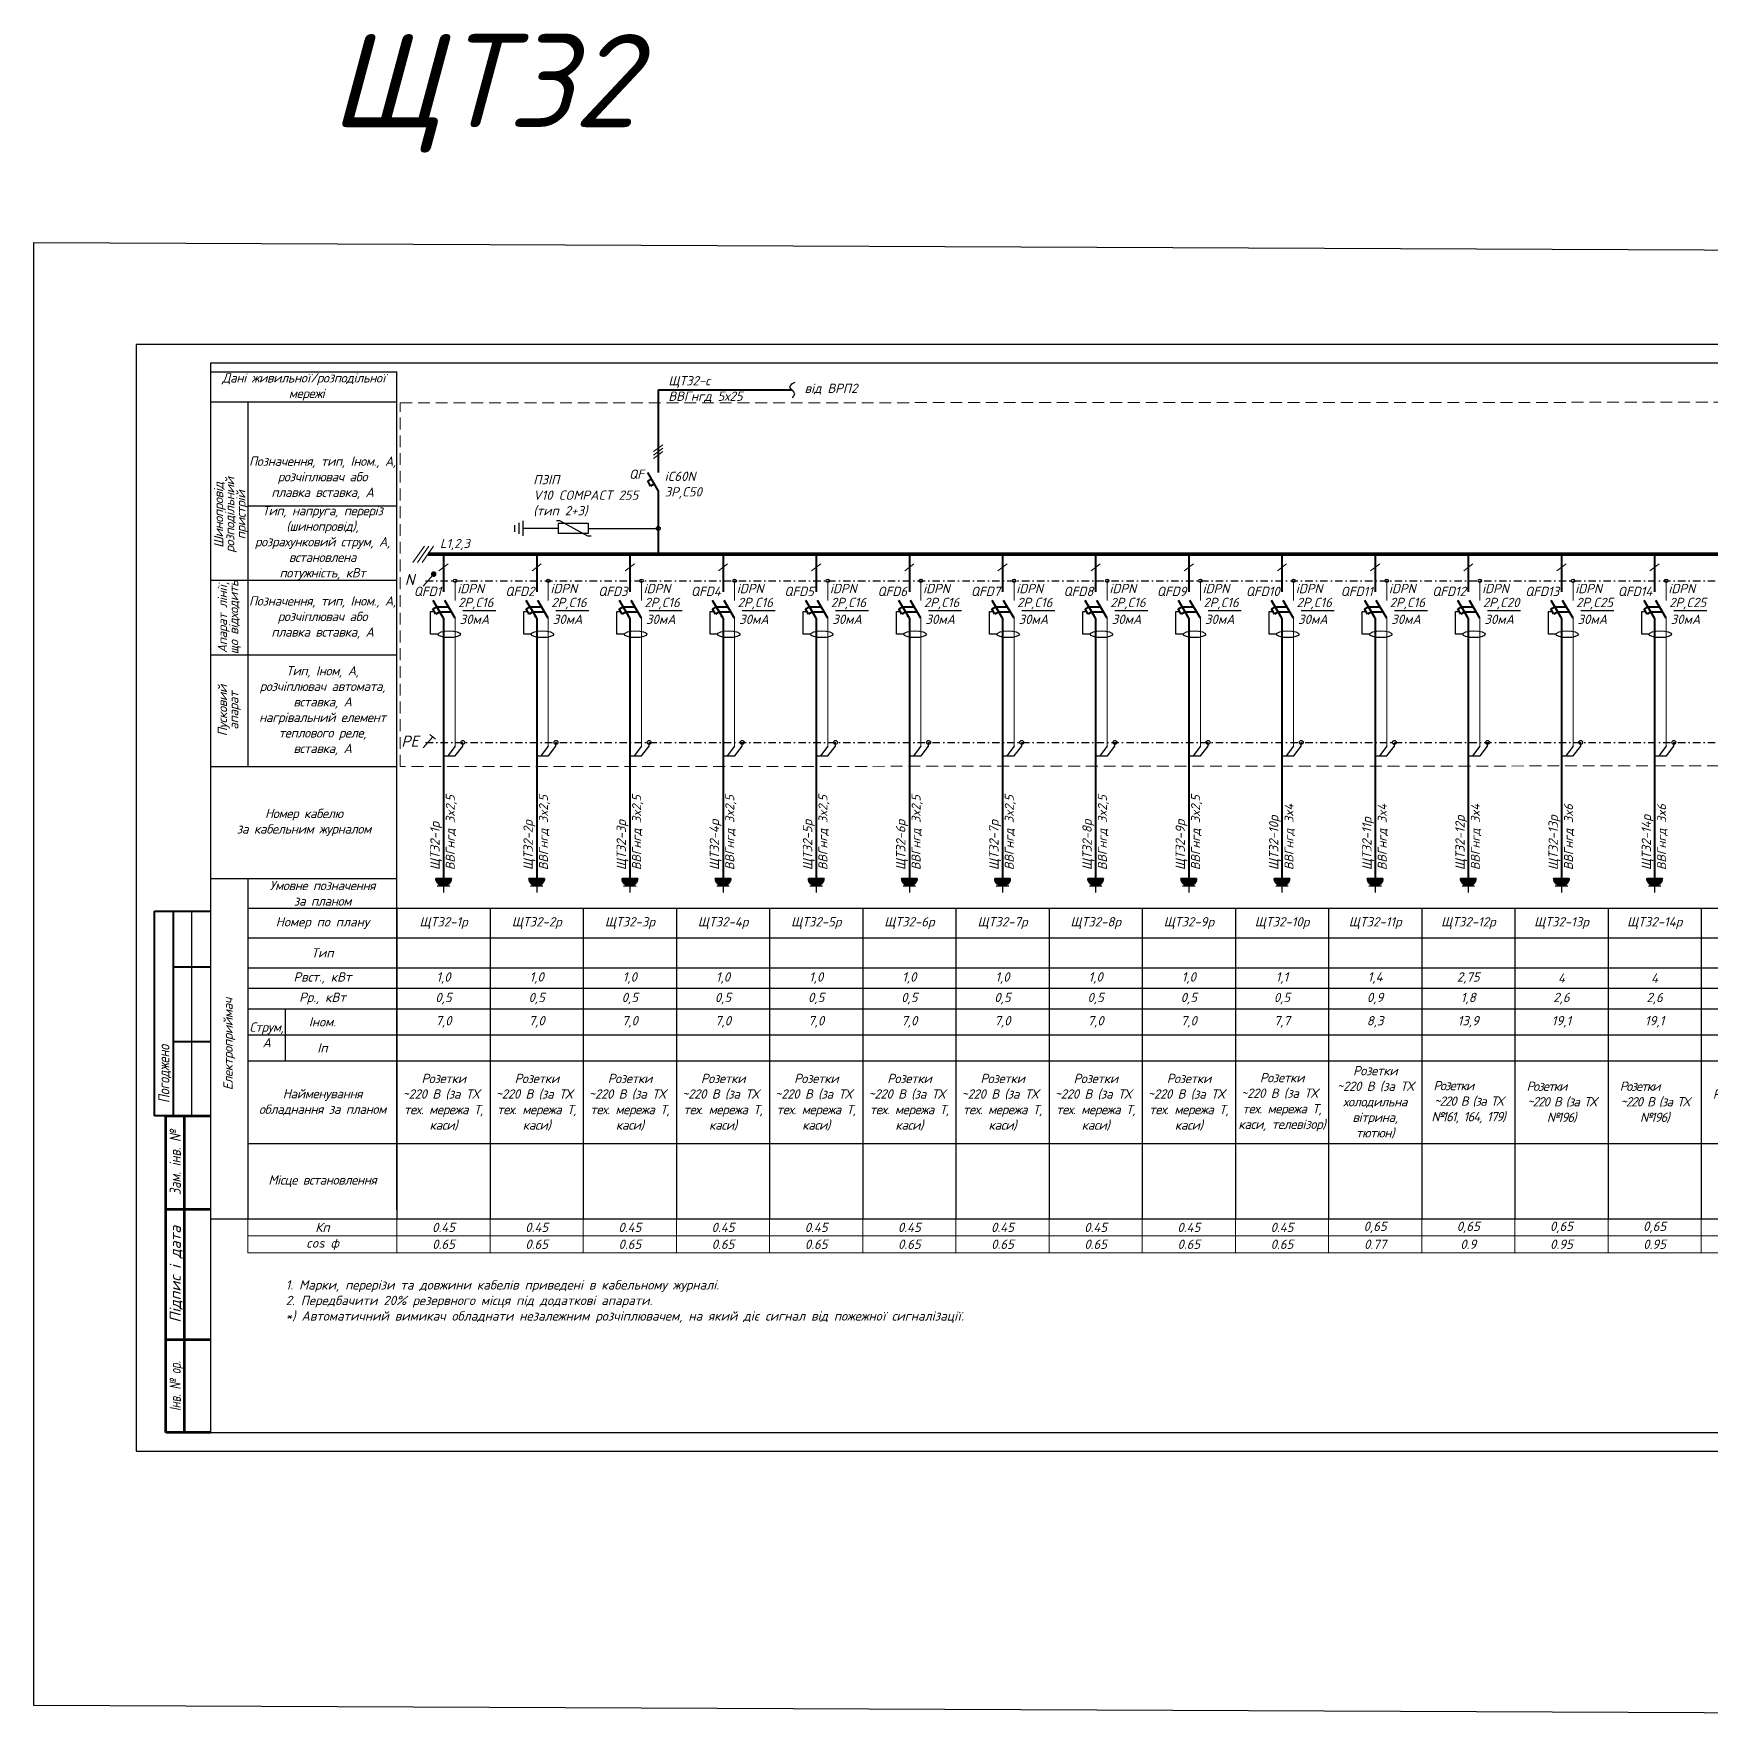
# Model space of a CAD drawing. Header units: millimetres. Extents: x -122434 to 1506205, y -201405 to 386015.
# Drawn here: x 604244 to 649235, y -2831 to 42434 of the extents above; entities that cross this region are included whole.
import ezdxf
from ezdxf.enums import TextEntityAlignment as Align

# ---------------------------------------------------------------- set-up
doc = ezdxf.new("R2010")
doc.units = ezdxf.units.MM
doc.linetypes.add('DASHDOTX2', pattern=[2, 1, -0.5, 0, -0.5])
doc.linetypes.add('DASHED', pattern=[9.525, 6.35, -3.175])
doc.layers.get('Defpoints').update_dxf_attribs({"color": 4})
doc.styles.add('GOST 2.304', font='isocpeui.ttf')
doc.styles.add('ICO', font='isocpeui.ttf')
doc.styles.add('ГОСТ 2.304', font='isocpeui.ttf')
doc.styles.add('СГЕНЕРИР_СТИЛЬ_7', font='isocpeui.ttf')

# ---------------------------------------------------------------- blocks, each defined once
blk = doc.blocks.new('*T14')
at = {"color": 0, "linetype": 'ByBlock', "lineweight": -2, "transparency": 16777216}
for p, q in [((0, 0), (74000, 0)), ((0, 0), (0, -8340)), ((4000, 0), (4000, -8340)), ((6500, 0), (6500, -8340)), ((9000, 0), (9000, -8340)), ((11500, 0), (11500, -8340)), ((14000, 0), (14000, -8340)), ((16500, 0), (16500, -8340)), ((19000, 0), (19000, -8340)), ((21500, 0), (21500, -8340)), ((24000, 0), (24000, -8340)), ((26500, 0), (26500, -8340)), ((29000, 0), (29000, -8340)), ((31500, 0), (31500, -8340)), ((34000, 0), (34000, -8340)), ((36500, 0), (36500, -8340)), ((39000, 0), (39000, -8340)), ((41500, 0), (41500, -8340)), ((44000, 0), (44000, -8340)), ((46500, 0), (46500, -8340)), ((49000, 0), (49000, -8340)), ((51500, 0), (51500, -8340)), ((54000, 0), (54000, -8340)), ((56500, 0), (56500, -8340)), ((59000, 0), (59000, -8340)), ((61500, 0), (61500, -8340)), ((64000, 0), (64000, -8340)), ((66500, 0), (66500, -8340)), ((69000, 0), (69000, -8340)), ((71500, 0), (71500, -800)), ((74000, 0), (74000, -800)), ((0, -800), (69000, -800)), ((0, -1600), (31500, -1600)), ((34000, -1600), (69000, -1600)), ((0, -2150), (31500, -2150)), ((34000, -2150), (69000, -2150)), ((0, -2700), (31500, -2700)), ((34000, -2700), (69000, -2700)), ((0, -3400), (74000, -3400)), ((0, -4100), (69000, -4100)), ((71500, -4100), (71500, -6315)), ((74000, -4100), (74000, -6315)), ((0, -6315), (69000, -6315)), ((0, -8340), (69000, -8340))]:
    blk.add_line(p, q, dxfattribs=at)
at = {"color": 0, "lineweight": -2, "transparency": 16777216}
for p, q in [((69000, -800), (74000, -800)), ((71500, -800), (71500, -4100)), ((74000, -800), (74000, -4100)), ((31500, -1600), (34000, -1600)), ((69000, -1600), (74000, -1600)), ((31500, -2150), (34000, -2150)), ((69000, -2150), (74000, -2150)), ((31500, -2700), (34000, -2700)), ((69000, -2700), (74000, -2700)), ((69000, -4100), (74000, -4100)), ((69000, -6315), (74000, -6315)), ((71500, -6315), (71500, -8340)), ((74000, -6315), (74000, -8340)), ((69000, -8340), (74000, -8340))]:
    blk.add_line(p, q, dxfattribs=at)
at = {"layer": 'Defpoints', "color": 8, "linetype": 'ByBlock', "lineweight": 0, "transparency": 16777216}
for p, q in [((0, -8340), (0, -9247)), ((4000, -8340), (4000, -9247)), ((6500, -8340), (6500, -9247)), ((9000, -8340), (9000, -9247)), ((11500, -8340), (11500, -9247)), ((14000, -8340), (14000, -9247)), ((16500, -8340), (16500, -9247)), ((19000, -8340), (19000, -9247)), ((21500, -8340), (21500, -9247)), ((24000, -8340), (24000, -9247)), ((26500, -8340), (26500, -9247)), ((29000, -8340), (29000, -9247)), ((31500, -8340), (31500, -9247)), ((34000, -8340), (34000, -9247)), ((36500, -8340), (36500, -9247)), ((39000, -8340), (39000, -9247)), ((41500, -8340), (41500, -9247)), ((44000, -8340), (44000, -9247)), ((46500, -8340), (46500, -9247)), ((49000, -8340), (49000, -9247)), ((51500, -8340), (51500, -9247)), ((54000, -8340), (54000, -9247)), ((56500, -8340), (56500, -9247)), ((59000, -8340), (59000, -9247)), ((61500, -8340), (61500, -9247)), ((64000, -8340), (64000, -9247)), ((66500, -8340), (66500, -9247)), ((69000, -8340), (69000, -9247)), ((71500, -8340), (71500, -9247)), ((74000, -8340), (74000, -9247)), ((0, -8794), (74000, -8794)), ((0, -9247), (74000, -9247))]:
    blk.add_line(p, q, dxfattribs=at)
at = {"color": 0, "transparency": 16777216, "char_height": 250, "attachment_point": 5}
for s, insert, width, style in [('Номер по плану', (2000, -400), 3880, 'ГОСТ 2.304'), ('ЩТЗ2-1р', (5250, -400), 2380, 'ГОСТ 2.304'), ('ЩТЗ2-2р', (7750, -400), 2380, 'ГОСТ 2.304'), ('ЩТЗ2-3р', (10250, -400), 2380, 'ГОСТ 2.304'), ('ЩТЗ2-4р', (12750, -400), 2380, 'ГОСТ 2.304'), ('ЩТЗ2-5р', (15250, -400), 2380, 'ГОСТ 2.304'), ('ЩТЗ2-6р', (17750, -400), 2380, 'ГОСТ 2.304'), ('ЩТЗ2-7р', (20250, -400), 2380, 'ГОСТ 2.304'), ('ЩТЗ2-8р', (22750, -400), 2380, 'ГОСТ 2.304'), ('ЩТЗ2-9р', (25250, -400), 2380, 'ГОСТ 2.304'), ('ЩТЗ2-10р', (27750, -400), 2380, 'ГОСТ 2.304'), ('ЩТЗ2-11р', (30250, -400), 2380, 'ГОСТ 2.304'), ('ЩТЗ2-12р', (32750, -400), 2380, 'ГОСТ 2.304'), ('ЩТЗ2-13р', (35250, -400), 2380, 'ГОСТ 2.304'), ('ЩТЗ2-14р', (37750, -400), 2380, 'ГОСТ 2.304'), ('ЩТЗ2-15р', (40250, -400), 2380, 'ГОСТ 2.304'), ('ЩТЗ2-16р', (42750, -400), 2380, 'ГОСТ 2.304'), ('ЩТЗ2-17р', (45250, -400), 2380, 'ГОСТ 2.304'), ('ЩТЗ2-ЕК-1-с', (47750, -400), 2380, 'ГОСТ 2.304'), ('ЩТЗ2-18р', (62750, -400), 2380, 'ГОСТ 2.304'), ('ЩТЗ2-19р', (65250, -400), 2380, 'ГОСТ 2.304'), ('В14', (70250, -400), 2380, 'ГОСТ 2.304'), ('К7', (72750, -400), 2380, 'ГОСТ 2.304'), ('Тип', (2000, -1200), 3880, 'ГОСТ 2.304'), ('Рвст., кВт', (2000, -1875), 3880, 'ГОСТ 2.304'), ('1,0', (5250, -1875), 2380, 'ГОСТ 2.304'), ('1,0', (7750, -1875), 2380, 'ГОСТ 2.304'), ('1,0', (10250, -1875), 2380, 'ГОСТ 2.304'), ('1,0', (12750, -1875), 2380, 'ГОСТ 2.304'), ('1,0', (15250, -1875), 2380, 'ГОСТ 2.304'), ('1,0', (17750, -1875), 2380, 'ГОСТ 2.304'), ('1,0', (20250, -1875), 2380, 'ГОСТ 2.304'), ('1,0', (22750, -1875), 2380, 'ГОСТ 2.304'), ('1,0', (25250, -1875), 2380, 'ГОСТ 2.304'), ('1,1', (27750, -1875), 2380, 'ГОСТ 2.304'), ('1,4', (30250, -1875), 2380, 'ГОСТ 2.304'), ('2,75', (32750, -1875), 2380, 'GOST 2.304'), ('4', (35250, -1875), 2380, 'ГОСТ 2.304'), ('4', (37750, -1875), 2380, 'ГОСТ 2.304'), ('0,1', (40250, -1875), 2380, 'ГОСТ 2.304'), ('0,5', (42750, -1875), 2380, 'ГОСТ 2.304'), ('1,0', (45250, -1875), 2380, 'ГОСТ 2.304'), ('0,5', (47750, -1875), 2380, 'ГОСТ 2.304'), ('4,9', (62750, -1875), 2380, 'ГОСТ 2.304'), ('2,0', (65250, -1875), 2380, 'ГОСТ 2.304'), ('0,1', (70250, -1875), 2380, 'ГОСТ 2.304'), ('1,0', (72750, -1875), 2380, 'ГОСТ 2.304'), ('Рр., кВт', (2000, -2425), 3880, 'ГОСТ 2.304'), ('0,5', (5250, -2425), 2380, 'ГОСТ 2.304'), ('0,5', (7750, -2425), 2380, 'ГОСТ 2.304'), ('0,5', (10250, -2425), 2380, 'ГОСТ 2.304'), ('0,5', (12750, -2425), 2380, 'ГОСТ 2.304'), ('0,5', (15250, -2425), 2380, 'ГОСТ 2.304'), ('0,5', (17750, -2425), 2380, 'ГОСТ 2.304'), ('0,5', (20250, -2425), 2380, 'ГОСТ 2.304'), ('0,5', (22750, -2425), 2380, 'ГОСТ 2.304'), ('0,5', (25250, -2425), 2380, 'ГОСТ 2.304'), ('0,5', (27750, -2425), 2380, 'ГОСТ 2.304'), ('0,9', (30250, -2425), 2380, 'ГОСТ 2.304'), ('1,8', (32750, -2425), 2380, 'GOST 2.304'), ('2,6', (35250, -2425), 2380, 'ГОСТ 2.304'), ('2,6', (37750, -2425), 2380, 'ГОСТ 2.304'), ('0,1', (40250, -2425), 2380, 'ГОСТ 2.304'), ('0,3', (42750, -2425), 2380, 'ГОСТ 2.304'), ('0,7', (45250, -2425), 2380, 'ГОСТ 2.304'), ('0,3', (47750, -2425), 2380, 'ГОСТ 2.304'), ('3,2', (62750, -2425), 2380, 'ГОСТ 2.304'), ('1,3', (65250, -2425), 2380, 'ГОСТ 2.304'), ('0,03', (70250, -2425), 2380, 'ГОСТ 2.304'), ('0,9', (72750, -2425), 2380, 'ГОСТ 2.304'), ('Іном.', (2000, -3050), 3880, 'ГОСТ 2.304'), ('7,0', (5250, -3050), 2380, 'ГОСТ 2.304'), ('7,0', (7750, -3050), 2380, 'ГОСТ 2.304'), ('7,0', (10250, -3050), 2380, 'ГОСТ 2.304'), ('7,0', (12750, -3050), 2380, 'ГОСТ 2.304'), ('7,0', (15250, -3050), 2380, 'ГОСТ 2.304'), ('7,0', (17750, -3050), 2380, 'ГОСТ 2.304'), ('7,0', (20250, -3050), 2380, 'ГОСТ 2.304'), ('7,0', (22750, -3050), 2380, 'ГОСТ 2.304'), ('7,0', (25250, -3050), 2380, 'ГОСТ 2.304'), ('7,7', (27750, -3050), 2380, 'ГОСТ 2.304'), ('8,3', (30250, -3050), 2380, 'ГОСТ 2.304'), ('13,9', (32750, -3050), 2380, 'GOST 2.304'), ('19,1', (35250, -3050), 2380, 'ГОСТ 2.304'), ('19,1', (37750, -3050), 2380, 'ГОСТ 2.304'), ('0,7', (40250, -3050), 2380, 'ГОСТ 2.304'), ('3,2', (42750, -3050), 2380, 'ГОСТ 2.304'), ('5,3', (45250, -3050), 2380, 'ГОСТ 2.304'), ('2,3', (47750, -3050), 2380, 'ГОСТ 2.304'), ('7,8', (62750, -3050), 2380, 'ГОСТ 2.304'), ('3,6', (65250, -3050), 2380, 'ГОСТ 2.304'), ('0,3', (70250, -3050), 2380, 'ГОСТ 2.304'), ('5,1', (72750, -3050), 2380, 'ГОСТ 2.304'), ('Іп', (2000, -3750), 3880, 'ГОСТ 2.304'), ('{\\T0.95;\\C7;Розетки \\P~220 В (за ТХ  тех. мережа Т, каси)}', (5250, -5208), 2380, 'ГОСТ 2.304'), ('{\\T0.95;\\C7;Розетки \\P~220 В (за ТХ  тех. мережа Т, каси)}', (7750, -5208), 2380, 'ГОСТ 2.304'), ('{\\T0.95;\\C7;Розетки \\P~220 В (за ТХ  тех. мережа Т, каси)}', (10250, -5208), 2380, 'ГОСТ 2.304'), ('{\\T0.95;\\C7;Розетки \\P~220 В (за ТХ  тех. мережа Т, каси)}', (12750, -5208), 2380, 'ГОСТ 2.304'), ('{\\T0.95;\\C7;Розетки \\P~220 В (за ТХ  тех. мережа Т, каси)}', (15250, -5208), 2380, 'ГОСТ 2.304'), ('{\\T0.95;\\C7;Розетки \\P~220 В (за ТХ  тех. мережа Т, каси)}', (17750, -5208), 2380, 'ГОСТ 2.304'), ('{\\T0.95;\\C7;Розетки \\P~220 В (за ТХ  тех. мережа Т, каси)}', (20250, -5208), 2380, 'ГОСТ 2.304'), ('{\\T0.95;\\C7;Розетки \\P~220 В (за ТХ  тех. мережа Т, каси)}', (22750, -5208), 2380, 'ГОСТ 2.304'), ('{\\T0.95;\\C7;Розетки \\P~220 В (за ТХ  тех. мережа Т, каси)}', (25250, -5208), 2380, 'ГОСТ 2.304'), ('{\\T0.95;\\C7;Розетки \\P~220 В (за ТХ  тех. мережа Т, каси, телевізор)}', (27750, -5208), 2380, 'ГОСТ 2.304'), ('{\\T0.95;\\C7;Розетки \\P~220 В (за ТХ холодильна вітрина, тютюн)}', (30250, -5208), 2380, 'ГОСТ 2.304'), ('{\\T0.95;\\C7;Розетки \\P~380 В (Hod-dog модуль)}', (62750, -5208), 2380, 'ГОСТ 2.304'), ('Кондиціонер К7      (зовнішній блок)', (72750, -5208), 2380, 'ГОСТ 2.304'), ('{\\T0.95;\\C7;Найменування обладнання за планом}', (2000, -5208), 3880, 'ГОСТ 2.304'), ('{\\T0.85;\\C7;Розетки       ~220 В (за ТХ №161, 164, 179)}', (32750, -5208), 2380, 'ГОСТ 2.304'), ('{\\T0.85;\\C7;Розетки       ~220 В (за ТХ №196)}', (35250, -5208), 2380, 'ГОСТ 2.304'), ('{\\T0.85;\\C7;Розетки       ~220 В (за ТХ №196)}', (37750, -5208), 2380, 'ГОСТ 2.304'), ('{\\T0.85;\\C7;Розетки       ~220 В (Т)}', (40250, -5208), 2380, 'ГОСТ 2.304'), ('{\\T0.85;\\C7;Розетки      охорона}', (42750, -5208), 2380, 'ГОСТ 2.304'), ('{\\T0.85;\\C7;Розетки  с/в., електрощитова}', (45250, -5208), 2380, 'ГОСТ 2.304'), ('{\\T0.95;\\C7;Розетки \\P~380 В (за ТХ тех. мережа Т)}', (65250, -5208), 2380, 'ГОСТ 2.304'), ('Конвектор К170', (47750, -5208), 2380, 'ГОСТ 2.304'), ('{\\T0.85;\\C7;Резерв}', (50250, -5208), 2380, 'ГОСТ 2.304'), ('{\\T0.85;\\C7;Резерв}', (52750, -5208), 2380, 'ГОСТ 2.304'), ('{\\T0.85;\\C7;Резерв}', (55250, -5208), 2380, 'ГОСТ 2.304'), ('{\\T0.85;\\C7;Резерв}', (57750, -5208), 2380, 'ГОСТ 2.304'), ('{\\T0.85;\\C7;Резерв}', (60250, -5208), 2380, 'ГОСТ 2.304'), ('{\\T0.85;\\C7;Резерв}', (67750, -5208), 2380, 'ГОСТ 2.304'), ('Вентилятор В14', (70250, -5208), 2380, 'ГОСТ 2.304'), ('{\\T0.95;\\C7;Місце встановлення}', (2000, -7328), 3880, 'ГОСТ 2.304'), ('Приміщення №170', (47750, -7328), 2380, 'ГОСТ 2.304'), ('Приміщення №164', (70250, -7328), 2380, 'ГОСТ 2.304'), ('Покрівля', (72750, -7328), 2380, 'ГОСТ 2.304')]:
    blk.add_mtext(s, dxfattribs=dict(at, insert=insert, width=width, style=style))
at = {"color": 7, "true_color": 0xffffff, "transparency": 16777216, "char_height": 250, "attachment_point": 5, "style": 'ГОСТ 2.304'}
for s, insert, width in [('Кп', (2000, -8567), 3880), ('0.45', (5250, -8567), 2380), ('0.45', (7750, -8567), 2380), ('0.45', (10250, -8567), 2380), ('0.45', (12750, -8567), 2380), ('0.45', (15250, -8567), 2380), ('0.45', (17750, -8567), 2380), ('0.45', (20250, -8567), 2380), ('0.45', (22750, -8567), 2380), ('0.45', (25250, -8567), 2380), ('0.45', (27750, -8567), 2380), ('0,65', (30250, -8567), 2380), ('0,65', (32750, -8567), 2380), ('0,65', (35250, -8567), 2380), ('0,65', (37750, -8567), 2380), ('0,65', (40250, -8567), 2380), ('0,65', (42750, -8567), 2380), ('0,65', (45250, -8567), 2380), ('0,65', (47750, -8567), 2380), ('0,65', (62750, -8567), 2380), ('0,65', (65250, -8567), 2380), ('0,65', (70250, -8567), 2380), ('0,90', (72750, -8567), 2380), ('cos ф', (2000, -9020), 3880), ('0.65', (5250, -9020), 2380), ('0.65', (7750, -9020), 2380), ('0.65', (10250, -9020), 2380), ('0.65', (12750, -9020), 2380), ('0.65', (15250, -9020), 2380), ('0.65', (17750, -9020), 2380), ('0.65', (20250, -9020), 2380), ('0.65', (22750, -9020), 2380), ('0.65', (25250, -9020), 2380), ('0.65', (27750, -9020), 2380), ('0.77', (30250, -9020), 2380), ('0.9', (32750, -9020), 2380), ('0.95', (35250, -9020), 2380), ('0.95', (37750, -9020), 2380), ('0,65', (40250, -9020), 2380), ('0,72', (42750, -9020), 2380), ('0,85', (45250, -9020), 2380), ('1', (47750, -9020), 2380), ('0,95', (62750, -9020), 2380), ('0.85', (65250, -9020), 2380), ('0,65', (70250, -9020), 2380), ('0,90', (72750, -9020), 2380)]:
    blk.add_mtext(s, dxfattribs=dict(at, insert=insert, width=width))
blk = doc.blocks.new('*U4')
h = blk.add_hatch(color=256)
h.dxf.hatch_style = 1
h.paths.add_polyline_path([(175, 0, 1), (-175, 0)])
at = {"color": 0, "linetype": 'Continuous', "lineweight": 30}
for p, q in [((175, 0), (-175, 0)), ((140, 175), (-140, 175)), ((0, 175), (0, 315)), ((0, 175), (0, 315)), ((0, 175), (0, 315))]:
    blk.add_line(p, q, dxfattribs=at)
blk.add_arc((0, 0), 175, 0, 180, dxfattribs=at)
blk = doc.blocks.new('*U159')
at = {"color": 0, "lineweight": 40}
for p, q in [((0, 0), (0, -1005)), ((0, -1720), (-280, -1240)), ((311, -1720), (31, -1240)), ((-284, -1468), (-180, -1408)), ((-204, -1607), (-284, -1468)), ((-100, -1547), (-204, -1607)), ((-181, -1409), (130, -1409)), ((-100, -1547), (210, -1547))]:
    blk.add_line(p, q, dxfattribs=at)
at = {"color": 0, "lineweight": 13}
blk.add_line((-124, -441), (124, -256), dxfattribs=at)
at = {"color": 0, "lineweight": 9}
for p, q in [((311, -711), (311, -1240)), ((311, -2461), (311, -1720)), ((311, -2941), (311, -2461)), ((311, -5151), (311, -2941))]:
    blk.add_line(p, q, dxfattribs=at)
at = {"lineweight": 40}
for p, q in [((0, -1720), (0, -2226)), ((0, -2226), (0, -2941)), ((0, -2941), (0, -4529))]:
    blk.add_line(p, q, dxfattribs=at)
blk.add_line((516, -1512), (1402, -1512))
at = {"color": 0}
blk.add_lwpolyline([(-151, -2149), (-346, -2149), (-346, -1537), (-244, -1537)], dxfattribs=at)
blk.add_circle((311, -711), 46.3, dxfattribs=at)
blk.add_ellipse((153, -2149), major_axis=(-304, 0), ratio=0.29336, dxfattribs=at)
at = {"color": 0, "lineweight": 40}
blk.add_point((-37, -1659), dxfattribs=at)
at = {"style": 'ГОСТ 2.304'}
blk.add_attdef('QF', text='', height=250, dxfattribs=at).set_placement((-61, -997), align=Align.MIDDLE_RIGHT)
at = {"lineweight": 50, "style": 'ГОСТ 2.304'}
for tag, p in [('ТYPE', (369, -1046)), ('CURRENT', (391, -1419)), ('D_CURRENT', (432, -1871))]:
    blk.add_attdef(tag, p, '', height=250, dxfattribs=at)
blk = doc.blocks.new('Рамка А4х4')
at = {"lineweight": 40}
for p, q in [((4.94, 90), (4.94, 145)), ((4.94, 145), (19.94, 145)), ((9.94, 145), (9.94, 90)), ((9.94, 130), (19.94, 130)), ((9.94, 110), (19.94, 110)), ((19.94, 90), (4.94, 90))]:
    blk.add_line(p, q, dxfattribs=at)
at = {"lineweight": 25}
blk.add_line((14.94, 90), (14.94, 145), dxfattribs=at)
at = {"linetype": 'Continuous', "lineweight": 60}
for p, q in [((8, 5), (8, 90)), ((8, 90), (20, 90)), ((13, 5), (13, 90)), ((8, 65), (20, 65)), ((8, 30), (20, 30)), ((20, 5), (8, 5))]:
    blk.add_line(p, q, dxfattribs=at)
at = {"lineweight": 30, "ltscale": 100}
blk.add_lwpolyline([(20, 5), (835, 5), (835, 292), (20, 292)], close=True, dxfattribs=at)
at = {"layer": 'Defpoints', "ltscale": 100}
blk.add_lwpolyline([(0, 0), (840, 0), (840, 297), (0, 297)], close=True, dxfattribs=at)
at = {"linetype": 'Continuous', "lineweight": 25, "style": 'СГЕНЕРИР_СТИЛЬ_7'}
for s, width, p in [('Погоджено', 0.8, (7.44, 101.27)), ('Зам. інв. №', 0.8, (10.5, 77.5)), ('Інв. № ор.', 0.7, (10.5, 17.5))]:
    blk.add_text(s, height=3, rotation=90, dxfattribs=dict(at, width=width)).set_placement(p, align=Align.MIDDLE_CENTER)
blk.add_text('Підпис і дата', height=3, rotation=90, dxfattribs=at).set_placement((10.5, 47.5), align=Align.MIDDLE_CENTER)
at = {"linetype": 'Continuous', "style": 'ГОСТ 2.304'}
blk.add_text('А4x4', height=2.5, dxfattribs=at).set_placement((816.77, 1.24))

msp = doc.modelspace()

# ---------------------------------------------------------------- linework, layer by layer
at = {"color": 7, "ltscale": 200}
for p, q in [((608992, 33355), (613992, 33355)), ((608992, 33355), (608992, 10625)), ((613992, 10865), (613992, 33355)), ((608992, 32555), (613992, 32555)), ((609992, 32555), (609992, 27765)), ((609992, 29765), (613992, 29765)), ((608992, 27765), (613992, 27765)), ((609992, 27765), (609992, 25765)), ((608992, 25765), (613992, 25765)), ((609992, 25765), (609992, 22765)), ((608992, 22765), (613992, 22765)), ((608992, 19765), (613992, 19765)), ((609992, 19765), (609992, 10865)), ((609992, 18965), (613992, 18965)), ((609992, 18165), (613992, 18165)), ((609992, 17365), (613992, 17365)), ((609992, 16265), (613992, 16265)), ((610992, 16265), (610992, 14865)), ((610992, 15565), (613992, 15565)), ((609992, 14865), (613992, 14865)), ((608992, 10625), (609992, 10625))]:
    msp.add_line(p, q, dxfattribs=at)
at = {"lineweight": 40, "ltscale": 200}
for p, q in [((621004, 32876), (624584, 32876)), ((621004, 32876), (621004, 30659)), ((615242, 23935), (615242, 19765)), ((617742, 23935), (617742, 19765)), ((620242, 23935), (620242, 19765)), ((622742, 23935), (622742, 19765)), ((625242, 23935), (625242, 19765)), ((627742, 23935), (627742, 19765)), ((630242, 23935), (630242, 19765)), ((632742, 23935), (632742, 19765)), ((635242, 23935), (635242, 19765)), ((637742, 23935), (637742, 19765)), ((640242, 23935), (640242, 19765)), ((642742, 23935), (642742, 19765)), ((645242, 23935), (645242, 19765)), ((647742, 23935), (647742, 19765))]:
    msp.add_line(p, q, dxfattribs=at)
at = {"color": 0, "lineweight": 13, "ltscale": 200}
for p, q in [((620880, 31217), (621129, 31402)), ((620880, 31125), (621129, 31310)), ((620880, 31034), (621129, 31219))]:
    msp.add_line(p, q, dxfattribs=at)
at = {"color": 0, "lineweight": 40, "ltscale": 200}
for p, q in [((620720, 30431), (620824, 30491)), ((620800, 30292), (620720, 30431)), ((621004, 30179), (620724, 30659)), ((620904, 30352), (620800, 30292)), ((621004, 30179), (621004, 28464))]:
    msp.add_line(p, q, dxfattribs=at)
at = {"color": 7, "lineweight": 30, "ltscale": 300}
for p, q in [((618324, 29158, 0), (617380, 29158, 0)), ((618363, 29359, 0), (618273, 29359, 0)), ((619112, 28945, 0), (618363, 29359, 0)), ((619123, 29158, 0), (621004, 29158, 0)), ((619202, 28945, 0), (619112, 28945, 0))]:
    msp.add_line(p, q, dxfattribs=at)
at = {"lineweight": 15, "ltscale": 200}
for p, q in [((614727, 28683), (614421, 28246)), ((614851, 28683), (614545, 28246)), ((614975, 28683), (614670, 28246))]:
    msp.add_line(p, q, dxfattribs=at)
at = {"color": 0, "linetype": 'DASHDOTX2', "ltscale": 200}
for p, q in [((614761, 27753), (686822, 27753)), ((614761, 23414), (686822, 23414))]:
    msp.add_line(p, q, dxfattribs=at)
at = {"color": 0, "ltscale": 200}
for p, q in [((615553, 23313), (615356, 23054)), ((615557, 23054), (615759, 23314)), ((615759, 23314), (615759, 23414)), ((618053, 23313), (617856, 23054)), ((618057, 23054), (618259, 23314)), ((618259, 23314), (618259, 23414)), ((620553, 23313), (620356, 23054)), ((620557, 23054), (620759, 23314)), ((620759, 23314), (620759, 23414)), ((623053, 23313), (622856, 23054)), ((623057, 23054), (623259, 23314)), ((623259, 23314), (623259, 23414)), ((625553, 23313), (625356, 23054)), ((625557, 23054), (625759, 23314)), ((625759, 23314), (625759, 23414)), ((628053, 23313), (627856, 23054)), ((628057, 23054), (628259, 23314)), ((628259, 23314), (628259, 23414)), ((630553, 23313), (630356, 23054)), ((630557, 23054), (630759, 23314)), ((630759, 23314), (630759, 23414)), ((633053, 23313), (632856, 23054)), ((633057, 23054), (633259, 23314)), ((633259, 23314), (633259, 23414)), ((635553, 23313), (635356, 23054)), ((635557, 23054), (635759, 23314)), ((635759, 23314), (635759, 23414)), ((638053, 23313), (637856, 23054)), ((638057, 23054), (638259, 23314)), ((638259, 23314), (638259, 23414)), ((640553, 23313), (640356, 23054)), ((640557, 23054), (640759, 23314)), ((640759, 23314), (640759, 23414)), ((643053, 23313), (642856, 23054)), ((643057, 23054), (643259, 23314)), ((643259, 23314), (643259, 23414)), ((645553, 23313), (645356, 23054)), ((645557, 23054), (645759, 23314)), ((645759, 23314), (645759, 23414)), ((648053, 23313), (647856, 23054)), ((648057, 23054), (648259, 23314)), ((648259, 23314), (648259, 23414)), ((615233, 23054), (615557, 23054)), ((617733, 23054), (618057, 23054)), ((620233, 23054), (620557, 23054)), ((622733, 23054), (623057, 23054)), ((625233, 23054), (625557, 23054)), ((627733, 23054), (628057, 23054)), ((630233, 23054), (630557, 23054)), ((632733, 23054), (633057, 23054)), ((635233, 23054), (635557, 23054)), ((637733, 23054), (638057, 23054)), ((640233, 23054), (640557, 23054)), ((642733, 23054), (643057, 23054)), ((645233, 23054), (645557, 23054)), ((647733, 23054), (648057, 23054))]:
    msp.add_line(p, q, dxfattribs=at)
at = {"color": 3}
msp.add_lwpolyline([(604244, 36833), (693900, 36438), (693900, -2831), (604244, -2436)], close=True, dxfattribs=at)
at = {"linetype": 'DASHED', "lineweight": 18, "ltscale": 50}
msp.add_lwpolyline([(614082, 32525), (687567, 32562), (687567, 22803), (614082, 22765)], close=True, dxfattribs=at)
at = {"color": 7, "lineweight": 30, "ltscale": 100, "elevation": 0}
for points in [[(617154, 29069), (617154, 29246)], [(617267, 29012), (617267, 29304)], [(617380, 28954), (617380, 29361)]]:
    msp.add_lwpolyline(points, dxfattribs=at)
msp.add_lwpolyline([(618324, 29021), (618324, 29295), (619123, 29295), (619123, 29021)], close=True, dxfattribs=at)
at = {"color": 0, "lineweight": 40, "ltscale": 50, "const_width": 100}
msp.add_lwpolyline([(614822, 28464), (686822, 28464)], dxfattribs=at)
at = {"lineweight": 20, "ltscale": 50}
for points in [[(614952, 27903), (614695, 27603)], [(614952, 23565), (614695, 23265)], [(614948, 23568), (615029, 23504), (614874, 23626)]]:
    msp.add_lwpolyline(points, dxfattribs=at)
at = {"lineweight": 9, "ltscale": 50, "const_width": 75}
msp.add_lwpolyline([(614940, 27931, 1), (615015, 27931, 1)], format="xyb", close=True, dxfattribs=at)
at = {"color": 0}
for centre in [(621004, 29158, 0), (615759, 23414), (618259, 23414), (620759, 23414), (623259, 23414), (625759, 23414), (628259, 23414), (630759, 23414), (633259, 23414), (635759, 23414), (638259, 23414), (640759, 23414), (643259, 23414), (645759, 23414), (648259, 23414)]:
    msp.add_circle(centre, 51.8, dxfattribs=at)
msp.add_spline([(624673, 33074), (624530, 32951), (624657, 32771), (624594, 32664)], degree=3)

# ---------------------------------------------------------------- block references
at = {"color": 2, "xscale": 100, "yscale": 100, "zscale": 100}
msp.add_blockref('Рамка А4х4', (606992, 4389), dxfattribs=at)
at = {"lineweight": 50}
for p, values in [((615242, 28464), {'QF': 'QFD1', 'ТYPE': 'iDPN', 'CURRENT': '2P,C16', 'D_CURRENT': '30мА'}), ((617742, 28464), {'QF': 'QFD2', 'ТYPE': 'iDPN', 'CURRENT': '2P,C16', 'D_CURRENT': '30мА'}), ((620242, 28464), {'QF': 'QFD3', 'ТYPE': 'iDPN', 'CURRENT': '2P,C16', 'D_CURRENT': '30мА'}), ((622742, 28464), {'QF': 'QFD4', 'ТYPE': 'iDPN', 'CURRENT': '2P,C16', 'D_CURRENT': '30мА'}), ((625242, 28464), {'QF': 'QFD5', 'ТYPE': 'iDPN', 'CURRENT': '2P,C16', 'D_CURRENT': '30мА'}), ((627742, 28464), {'QF': 'QFD6', 'ТYPE': 'iDPN', 'CURRENT': '2P,C16', 'D_CURRENT': '30мА'}), ((630242, 28464), {'QF': 'QFD7', 'ТYPE': 'iDPN', 'CURRENT': '2P,C16', 'D_CURRENT': '30мА'}), ((632742, 28464), {'QF': 'QFD8', 'ТYPE': 'iDPN', 'CURRENT': '2P,C16', 'D_CURRENT': '30мА'}), ((635242, 28464), {'QF': 'QFD9', 'ТYPE': 'iDPN', 'CURRENT': '2P,C16', 'D_CURRENT': '30мА'}), ((637742, 28464), {'QF': 'QFD10', 'ТYPE': 'iDPN', 'CURRENT': '2P,C16', 'D_CURRENT': '30мА'}), ((640242, 28464), {'QF': 'QFD11', 'ТYPE': 'iDPN', 'CURRENT': '2P,C16', 'D_CURRENT': '30мА'}), ((642742, 28464), {'QF': 'QFD12', 'ТYPE': 'iDPN', 'CURRENT': '2P,C20', 'D_CURRENT': '30мА'}), ((645242, 28464), {'QF': 'QFD13', 'ТYPE': 'iDPN', 'CURRENT': '2P,C25', 'D_CURRENT': '30мА'}), ((647742, 28464), {'QF': 'QFD14', 'ТYPE': 'iDPN', 'CURRENT': '2P,C25', 'D_CURRENT': '30мА'})]:
    msp.add_blockref('*U159', p, dxfattribs=at).add_auto_attribs(values)
at = {"xscale": -1.2, "yscale": 1.2, "zscale": 1.2, "rotation": 180}
for p in [(615242, 19765), (617742, 19765), (620242, 19765), (622742, 19765), (625242, 19765), (627742, 19765), (630242, 19765), (632742, 19765), (635242, 19765), (637742, 19765), (640242, 19765), (642742, 19765), (645242, 19765), (647742, 19765)]:
    msp.add_blockref('*U4', p, dxfattribs=at)
msp.add_blockref('*T14', (609992, 18965))

# ---------------------------------------------------------------- texts
at = {"color": 3, "lineweight": 40, "style": 'GOST 2.304'}
msp.add_text('ЩТЗ2', height=2500, dxfattribs=at).set_placement((612201, 39925))
at = {"color": 0, "lineweight": 9, "style": 'ICO'}
for s, height, p in [('L1,2,3', 243.1, (615147, 28631)), ('N', 300, (614202, 27635)), ('PE', 300, (614109, 23296))]:
    msp.add_text(s, height=height, dxfattribs=at).set_placement(p)
at = {"color": 7, "linetype": 'Continuous', "char_height": 250, "style": 'ГОСТ 2.304'}
for s, insert, width, attachment_point in [('{\\T0.95;Дані живильної/розподільної\\P мережі}', (611492, 32955), 5000, 5), ('{\\T0.95;Позначення, тип, Iном., А, розчіплювач або \\Pплавка вставка, А}', (611992, 30515), 4000, 5), ('{\\C256;ПЗІП\\PV10 COMPACT 255\\P(тип 2+3)}', (617649, 30037), 4000, 4), ('{\\T0.95;Тип, напруга, переріз (шинопровід), розрахунковий струм, А, встановлена \\Pпотужність, кВт}', (611992, 28765), 4000, 5), ('{\\T0.95;Позначення, тип, Iном., А, розчіплювач або \\Pплавка вставка, А}', (611992, 26765), 4000, 5), ('{\\T0.95;Тип, Iном, А,\\Pрозчіплювач автомата,\\Pвставка, А\\Pнагрівальний елемент теплового реле,\\Pвставка, А}', (611992, 24265), 4000, 5), ('{\\T0.95;Номер кабелю \\Pза кабельним журналом}', (611492, 21265), 5000, 5), ('{\\T0.95;Умовне позначення \\Pза планом}', (611992, 19365), 4000, 5), ('{\\T0.95;Струм, А}', (610492, 15565), 1000, 5)]:
    msp.add_mtext(s, dxfattribs=dict(at, insert=insert, width=width, attachment_point=attachment_point))
at = {"linetype": 'Continuous', "char_height": 250, "width": 4000, "attachment_point": 4, "style": 'ГОСТ 2.304'}
for s, insert in [('{\\C7;ЩТЗ2-с}', (621274, 33086)), ('{\\C7;від ВРП2}', (624930, 32897)), ('\\pxt12;ВВГнгд 5х25', (621274, 32686)), ('iC60N\\P{\\C7;3P,C}50', (621175, 30318))]:
    msp.add_mtext(s, dxfattribs=dict(at, insert=insert))
at = {"color": 7, "linetype": 'Continuous', "char_height": 250, "attachment_point": 5, "rotation": 90, "line_spacing_factor": 0.72, "style": 'ГОСТ 2.304'}
for s, insert, width in [('{\\T0.95;Шинопровід\\Pрозподільний \\Pпристрій}', (609537, 29515), 3500), ('{\\T0.95;Апарат лінії, що відходить}', (609492, 26765), 2000), ('{\\T0.95;Пусковий \\Pапарат}', (609492, 24265), 3000), ('{\\T0.95;Електроприймач}', (609492, 15315), 8900)]:
    msp.add_mtext(s, dxfattribs=dict(at, insert=insert, width=width))
at = {"color": 1, "linetype": 'Continuous', "insert": (620220, 30612), "char_height": 250, "width": 562.36, "attachment_point": 4, "style": 'ГОСТ 2.304'}
msp.add_mtext('{\\C7;QF}', dxfattribs=at)
at = {"color": 7, "linetype": 'Continuous', "char_height": 250, "width": 4000, "attachment_point": 4, "rotation": 90, "style": 'ГОСТ 2.304'}
for s, insert in [('{\\C256;ЩТЗ2-1р\\P\\H0.95833x;ВВГнгд 3x2,5}', (615242, 19986)), ('{\\C256;ЩТЗ2-2р\\P\\H0.95833x;ВВГнгд 3x2,5}', (617742, 19986)), ('{\\C256;ЩТЗ2-3р\\P\\H0.95833x;ВВГнгд 3x2,5}', (620242, 19986)), ('{\\C256;ЩТЗ2-4р\\P\\H0.95833x;ВВГнгд 3x2,5}', (622742, 19986)), ('{\\C256;ЩТЗ2-5р\\P\\H0.95833x;ВВГнгд 3x2,5}', (625242, 19986)), ('{\\C256;ЩТЗ2-6р\\P\\H0.95833x;ВВГнгд 3x2,5}', (627742, 19986)), ('{\\C256;ЩТЗ2-7р\\P\\H0.95833x;ВВГнгд 3x2,5}', (630242, 19986)), ('{\\C256;ЩТЗ2-8р\\P\\H0.95833x;ВВГнгд 3x2,5}', (632742, 19986)), ('{\\C256;ЩТЗ2-9р\\P\\H0.95833x;ВВГнгд 3x2,5}', (635242, 19986)), ('{\\C256;ЩТЗ2-10р\\P\\H0.95833x;ВВГнгд 3x4}', (637742, 19986)), ('{\\C256;ЩТЗ2-11р\\P\\H0.95833x;ВВГнгд 3x4}', (640242, 19986)), ('{\\C256;ЩТЗ2-12р\\P\\H0.95833x;ВВГнгд 3x4}', (642742, 19986)), ('{\\C256;ЩТЗ2-13р\\P\\H0.95833x;ВВГнгд 3x6}', (645242, 19986)), ('{\\C256;ЩТЗ2-14р\\P\\H0.95833x;ВВГнгд 3x6}', (647742, 19986))]:
    msp.add_mtext(s, dxfattribs=dict(at, insert=insert))
at = {"lineweight": 15, "insert": (611006, 8979), "char_height": 250, "width": 22920.96, "attachment_point": 1, "style": 'ГОСТ 2.304'}
msp.add_mtext('{\\C7;1. Марки, перерізи та довжини кабелів приведені в кабельному журналі}.\\P{\\C7;2. Передбачити 20% резервного місця під додаткові апарати.\\P*) }Автоматичний вимикач обладнати незалежним розчіплювачем, на який діє сигнал від пожежної сигналізації.', dxfattribs=at)

doc.saveas('drawing.dxf')
